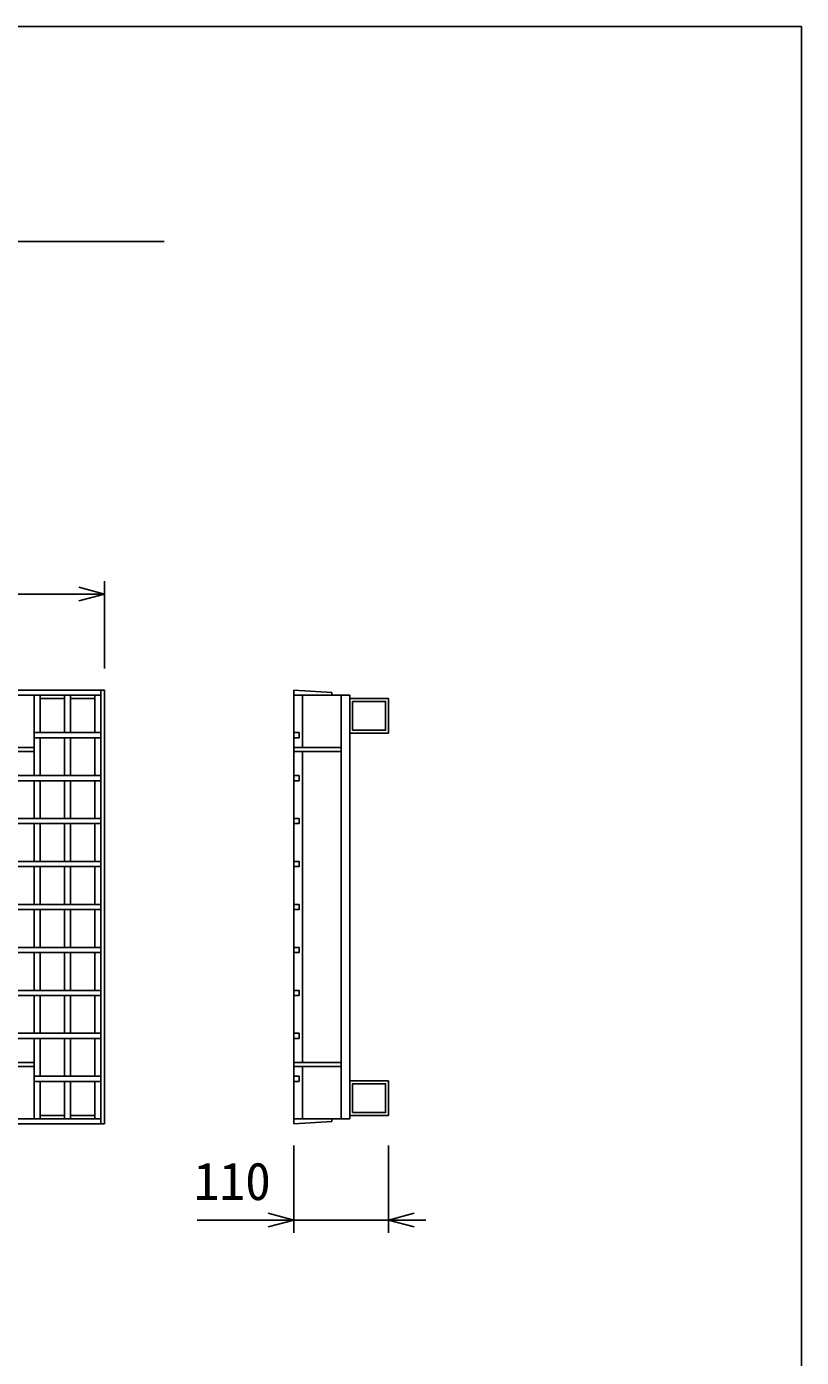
# Model space of a CAD drawing. Units: millimetres, scale not verified. Extents: x -16800 to 16800, y -5940 to 5940.
# Drawn here: x -3698 to -2795, y 2235 to 3784 of the extents above; entities that cross this region are included whole.
import ezdxf
from ezdxf.enums import TextEntityAlignment as Align

# ---------------------------------------------------------------- set-up
doc = ezdxf.new("R2010")
doc.units = ezdxf.units.MM
doc.header["$LTSCALE"] = 20
for name, color, linetype, lineweight in [('0-0_DIM', 7, 'Continuous', 25), ('0-2_HATCH', 6, 'Continuous', 25), ('0-6_TXT', 7, 'Continuous', 25)]:
    doc.layers.add(name, color=color, linetype=linetype, lineweight=lineweight)
doc.styles.add('ＭＳ ゴシック', font='')
doc.styles.get('ＭＳ ゴシック').set_extended_font_data('MS Gothic')

msp = doc.modelspace()

# ---------------------------------------------------------------- linework, layer by layer
at = {"layer": '0-0_DIM'}
for p, q in [((-3606.72, 3036.72), (-3606.72, 3138.31)), ((-3606.72, 3123.31), (-4610.72, 3123.31)), ((-3386.22, 2481.28), (-3386.22, 2379.69)), ((-3276.22, 2481.28), (-3276.22, 2379.69)), ((-3498.83, 2394.69), (-3386.22, 2394.69)), ((-3276.22, 2394.69), (-3386.22, 2394.69)), ((-3276.22, 2394.69), (-3232.76, 2394.69))]:
    msp.add_line(p, q, dxfattribs=at)
for points in [[(-3636.72, 3115.27), (-3606.72, 3123.31), (-3636.72, 3131.35)], [(-3416.22, 2386.65), (-3386.22, 2394.69), (-3416.22, 2402.73)], [(-3246.22, 2402.73), (-3276.22, 2394.69), (-3246.22, 2386.65)]]:
    msp.add_lwpolyline(points, dxfattribs=at)
at = {"layer": '0-2_HATCH'}
for p, q in [((-3611.22, 3005.5), (-4606.22, 3005.5)), ((-3688.8, 2912), (-3688.8, 3005.5)), ((-3681.8, 3005.5), (-3681.8, 2962)), ((-3653.51, 3005.5), (-3653.51, 2962)), ((-3646.51, 3005.5), (-3646.51, 2962)), ((-3618.22, 3005.5), (-3618.22, 2962)), ((-3611.22, 3011.5), (-3611.22, 2506.5)), ((-3606.72, 3011.5), (-3606.72, 2506.5)), ((-3386.22, 2506.5), (-3386.22, 3011.5)), ((-3386.22, 3005.5), (-3321.22, 3005.5)), ((-3376.22, 2944.5), (-3376.22, 3005.5)), ((-3331.22, 2512.5), (-3331.22, 3005.5)), ((-3321.22, 2512.5), (-3321.22, 3005.5)), ((-3653.51, 3001.5), (-3681.8, 3001.5)), ((-3618.22, 3001.5), (-3646.51, 3001.5)), ((-3611.22, 2962), (-3688.8, 2962)), ((-3688.8, 2944.5), (-3752.37, 2944.5)), ((-3688.8, 2956), (-3611.22, 2956)), ((-3681.8, 2912), (-3681.8, 2956)), ((-3653.51, 2912), (-3653.51, 2956)), ((-3646.51, 2912), (-3646.51, 2956)), ((-3618.22, 2912), (-3618.22, 2956)), ((-3386.22, 2944.5), (-3331.22, 2944.5)), ((-3752.37, 2940), (-3688.8, 2940)), ((-3386.22, 2940), (-3331.22, 2940)), ((-3376.22, 2578), (-3376.22, 2940)), ((-3611.22, 2912), (-4606.22, 2912)), ((-4606.22, 2906), (-3611.22, 2906)), ((-3688.8, 2862), (-3688.8, 2906)), ((-3681.8, 2862), (-3681.8, 2906)), ((-3653.51, 2862), (-3653.51, 2906)), ((-3646.51, 2862), (-3646.51, 2906)), ((-3618.22, 2862), (-3618.22, 2906)), ((-3611.22, 2862), (-4606.22, 2862)), ((-4606.22, 2856), (-3611.22, 2856)), ((-3688.8, 2812), (-3688.8, 2856)), ((-3681.8, 2812), (-3681.8, 2856)), ((-3653.51, 2812), (-3653.51, 2856)), ((-3646.51, 2812), (-3646.51, 2856)), ((-3618.22, 2812), (-3618.22, 2856)), ((-3611.22, 2812), (-4606.22, 2812)), ((-4606.22, 2806), (-3611.22, 2806)), ((-3688.8, 2762), (-3688.8, 2806)), ((-3681.8, 2762), (-3681.8, 2806)), ((-3653.51, 2762), (-3653.51, 2806)), ((-3646.51, 2762), (-3646.51, 2806)), ((-3618.22, 2762), (-3618.22, 2806)), ((-3611.22, 2762), (-4606.22, 2762)), ((-4606.22, 2756), (-3611.22, 2756)), ((-3688.8, 2712), (-3688.8, 2756)), ((-3681.8, 2712), (-3681.8, 2756)), ((-3653.51, 2712), (-3653.51, 2756)), ((-3646.51, 2712), (-3646.51, 2756)), ((-3618.22, 2712), (-3618.22, 2756)), ((-3611.22, 2712), (-4606.22, 2712)), ((-4606.22, 2706), (-3611.22, 2706)), ((-3688.8, 2662), (-3688.8, 2706)), ((-3681.8, 2662), (-3681.8, 2706)), ((-3653.51, 2662), (-3653.51, 2706)), ((-3646.51, 2662), (-3646.51, 2706)), ((-3618.22, 2662), (-3618.22, 2706)), ((-3611.22, 2662), (-4606.22, 2662)), ((-4606.22, 2656), (-3611.22, 2656)), ((-3688.8, 2612), (-3688.8, 2656)), ((-3681.8, 2612), (-3681.8, 2656)), ((-3653.51, 2612), (-3653.51, 2656)), ((-3646.51, 2612), (-3646.51, 2656)), ((-3618.22, 2612), (-3618.22, 2656)), ((-3611.22, 2612), (-4606.22, 2612)), ((-4606.22, 2606), (-3611.22, 2606)), ((-3688.8, 2512.5), (-3688.8, 2606)), ((-3681.8, 2562), (-3681.8, 2606)), ((-3653.51, 2562), (-3653.51, 2606)), ((-3646.51, 2562), (-3646.51, 2606)), ((-3618.22, 2562), (-3618.22, 2606)), ((-3688.8, 2578), (-3752.37, 2578)), ((-3688.8, 2573.5), (-3752.37, 2573.5)), ((-3386.22, 2578), (-3331.22, 2578)), ((-3331.22, 2573.5), (-3386.22, 2573.5)), ((-3376.22, 2512.5), (-3376.22, 2573.5)), ((-3611.22, 2562), (-3688.8, 2562)), ((-3688.8, 2556), (-3611.22, 2556)), ((-3681.8, 2512.5), (-3681.8, 2556)), ((-3653.51, 2512.5), (-3653.51, 2556)), ((-3646.51, 2512.5), (-3646.51, 2556)), ((-3618.22, 2512.5), (-3618.22, 2556)), ((-3611.22, 2512.5), (-4606.22, 2512.5)), ((-3653.51, 2516.5), (-3681.8, 2516.5)), ((-3618.22, 2516.5), (-3646.51, 2516.5)), ((-3386.22, 2512.5), (-3321.22, 2512.5))]:
    msp.add_line(p, q, dxfattribs=at)
for points in [[(-3606.72, 3011.5), (-4610.72, 3011.5), (-4610.72, 2506.5), (-3606.72, 2506.5)], [(-3342.22, 3005.5), (-3342.22, 3008.5), (-3386.22, 3011.5)], [(-3386.22, 2962), (-3380.22, 2962), (-3380.22, 2956), (-3386.22, 2956)], [(-3386.22, 2912), (-3380.22, 2912), (-3380.22, 2906), (-3386.22, 2906)], [(-3386.22, 2862), (-3380.22, 2862), (-3380.22, 2856), (-3386.22, 2856)], [(-3386.22, 2812), (-3380.22, 2812), (-3380.22, 2806), (-3386.22, 2806)], [(-3386.22, 2762), (-3380.22, 2762), (-3380.22, 2756), (-3386.22, 2756)], [(-3386.22, 2712), (-3380.22, 2712), (-3380.22, 2706), (-3386.22, 2706)], [(-3386.22, 2662), (-3380.22, 2662), (-3380.22, 2656), (-3386.22, 2656)], [(-3386.22, 2612), (-3380.22, 2612), (-3380.22, 2606), (-3386.22, 2606)], [(-3386.22, 2562), (-3380.22, 2562), (-3380.22, 2556), (-3386.22, 2556)], [(-3342.22, 2512.5), (-3342.22, 2509.5), (-3386.22, 2506.5)]]:
    msp.add_lwpolyline(points, dxfattribs=at)
for points in [[(-3321.22, 3001.5), (-3276.22, 3001.5), (-3276.22, 2961.5), (-3321.22, 2961.5)], [(-3318.02, 2998.3), (-3279.42, 2998.3), (-3279.42, 2964.7), (-3318.02, 2964.7)], [(-3321.22, 2516.5), (-3276.22, 2516.5), (-3276.22, 2556.5), (-3321.22, 2556.5)], [(-3318.02, 2519.7), (-3279.42, 2519.7), (-3279.42, 2553.3), (-3318.02, 2553.3)]]:
    msp.add_lwpolyline(points, close=True, dxfattribs=at)
at = {"layer": '0-6_TXT'}
msp.add_line((-4553.1, 3533.72), (-3537.52, 3533.72), dxfattribs=at)
msp.add_lwpolyline([(-5295.31, 733.72), (-2795.31, 733.72), (-2795.31, 3783.72), (-5295.31, 3783.72)], close=True, dxfattribs=at)

# ---------------------------------------------------------------- texts
at = {"layer": '0-0_DIM', "style": 'ＭＳ ゴシック'}
msp.add_text('110', height=43.99, dxfattribs=at).set_placement((-3502.86, 2404.69), align=Align.BOTTOM_LEFT)

doc.saveas('drawing.dxf')
